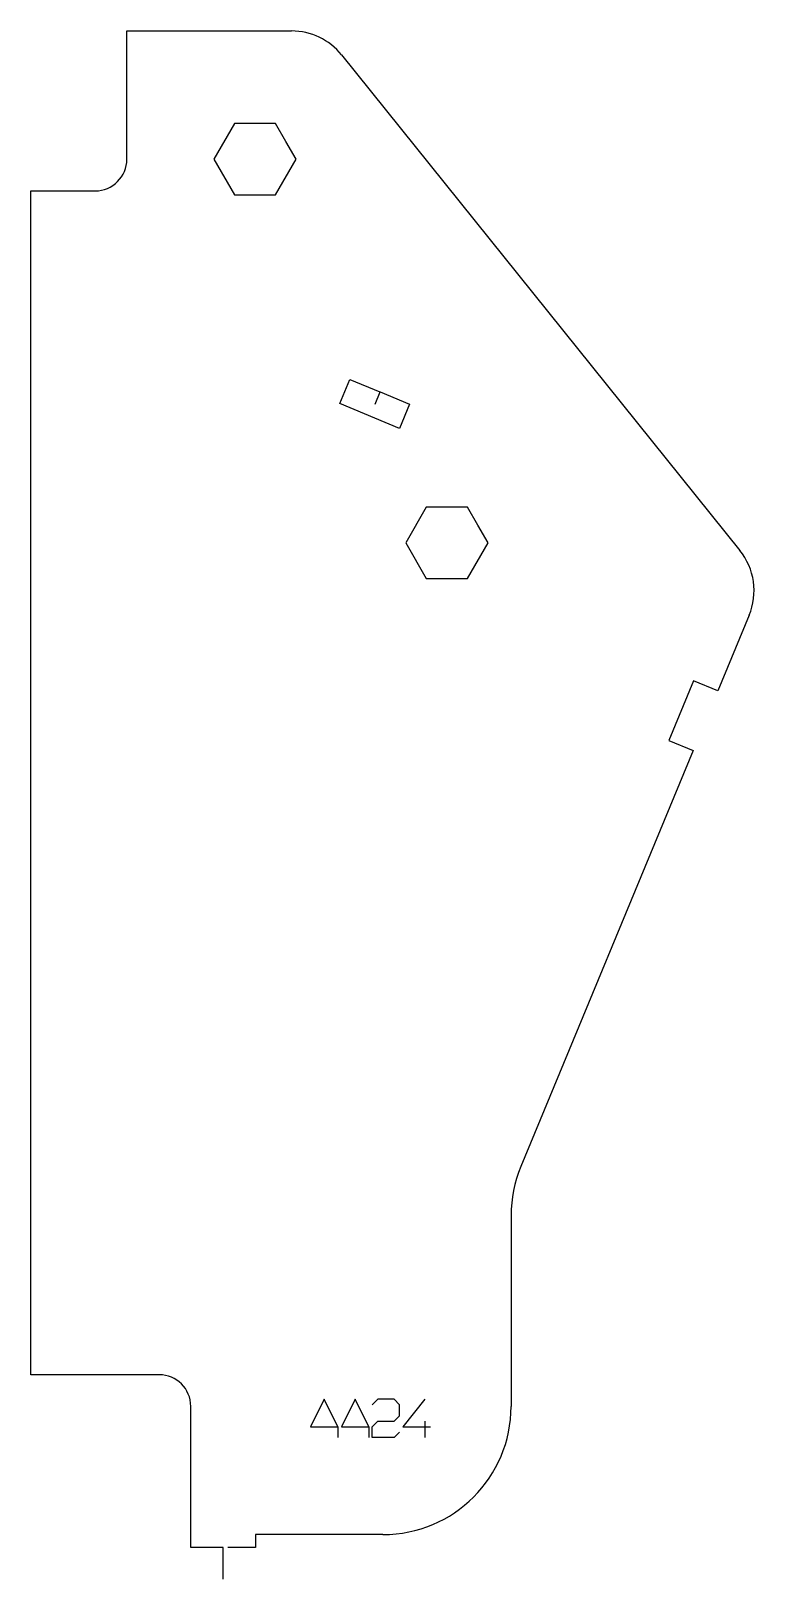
# Model space of a CAD drawing. Extents: x 775 to 889, y 2826 to 3068.
import ezdxf

# ---------------------------------------------------------------- set-up
doc = ezdxf.new("R2010")
doc.units = 0

msp = doc.modelspace()

# ---------------------------------------------------------------- linework, layer by layer
for p, q in [((790.45, 3047.72), (790.45, 3067.77)), ((790.45, 3067.77), (816.21, 3067.77)), ((824.04, 3064.02), (886.33, 2986.55)), ((807.28, 3053.3), (804.06, 3047.72)), ((813.72, 3053.3), (807.28, 3053.3)), ((815.33, 3050.51), (813.72, 3053.3)), ((816.94, 3047.72), (815.33, 3050.51)), ((804.06, 3047.72), (807.28, 3042.15)), ((813.72, 3042.15), (816.94, 3047.72)), ((775.45, 2857.67), (775.45, 3042.77)), ((775.45, 3042.77), (785.5, 3042.77)), ((807.28, 3042.15), (813.72, 3042.15)), ((823.77, 3009.5), (825.34, 3013.29)), ((825.34, 3013.29), (830, 3011.35)), ((829.27, 3009.44), (830.05, 3011.33)), ((830.05, 3011.33), (834.67, 3009.42)), ((833.1, 3005.63), (823.77, 3009.5)), ((834.67, 3009.42), (833.1, 3005.63)), ((837.28, 2993.3), (834.06, 2987.72)), ((843.72, 2993.3), (837.28, 2993.3)), ((845.33, 2990.51), (843.72, 2993.3)), ((846.94, 2987.72), (845.33, 2990.51)), ((834.06, 2987.72), (837.28, 2982.15)), ((843.72, 2982.15), (846.94, 2987.72)), ((837.28, 2982.15), (843.72, 2982.15)), ((887.78, 2976.41), (882.88, 2964.59)), ((879.09, 2966.15), (875.23, 2956.82)), ((882.88, 2964.59), (879.09, 2966.15)), ((875.23, 2956.82), (879.02, 2955.25)), ((879.02, 2955.25), (852.07, 2890.2)), ((850.55, 2882.56), (850.55, 2852.72)), ((795.5, 2857.67), (775.45, 2857.67)), ((821.32, 2853.83), (819.18, 2849.54)), ((823.46, 2849.54), (821.32, 2853.83)), ((826.14, 2853.83), (824, 2849.54)), ((828.28, 2849.54), (826.14, 2853.83)), ((829.68, 2853.83), (828.82, 2852.97)), ((832.25, 2853.83), (829.68, 2853.83)), ((833.1, 2852.97), (832.25, 2853.83)), ((837.07, 2853.83), (833.64, 2849.54)), ((800.45, 2830.67), (800.45, 2852.72)), ((833.1, 2851.26), (833.1, 2852.97)), ((819.18, 2849.54), (823.46, 2849.54)), ((823.46, 2849.54), (823.46, 2847.83)), ((824, 2849.54), (828.28, 2849.54)), ((828.28, 2849.54), (828.28, 2847.83)), ((828.82, 2849.54), (829.68, 2850.4)), ((828.82, 2847.83), (828.82, 2849.54)), ((829.68, 2850.4), (832.25, 2850.4)), ((832.25, 2850.4), (833.1, 2851.26)), ((833.64, 2849.54), (837.93, 2849.54)), ((837.07, 2850.4), (837.07, 2847.83)), ((832.25, 2847.83), (828.82, 2847.83)), ((833.1, 2848.68), (832.25, 2847.83)), ((830.5, 2832.67), (810.55, 2832.67)), ((810.55, 2832.67), (810.55, 2830.67)), ((805.53, 2830.67), (800.45, 2830.67)), ((805.53, 2825.72), (805.53, 2830.67)), ((810.55, 2830.67), (806.23, 2830.67))]:
    msp.add_line(p, q)
for centre, radius, start, end in [((816.21, 3057.72), 10.05, 38.8201, 90), ((785.5, 3047.72), 4.95, 270, 0), ((878.49, 2980.25), 10.06, 337.5424, 38.7844), ((870.5, 2882.56), 19.95, 157.484, 180), ((795.5, 2852.72), 4.95, 0, 90), ((830.5, 2852.72), 20.05, 270, 0)]:
    msp.add_arc(centre, radius, start, end)

doc.saveas('drawing.dxf')
